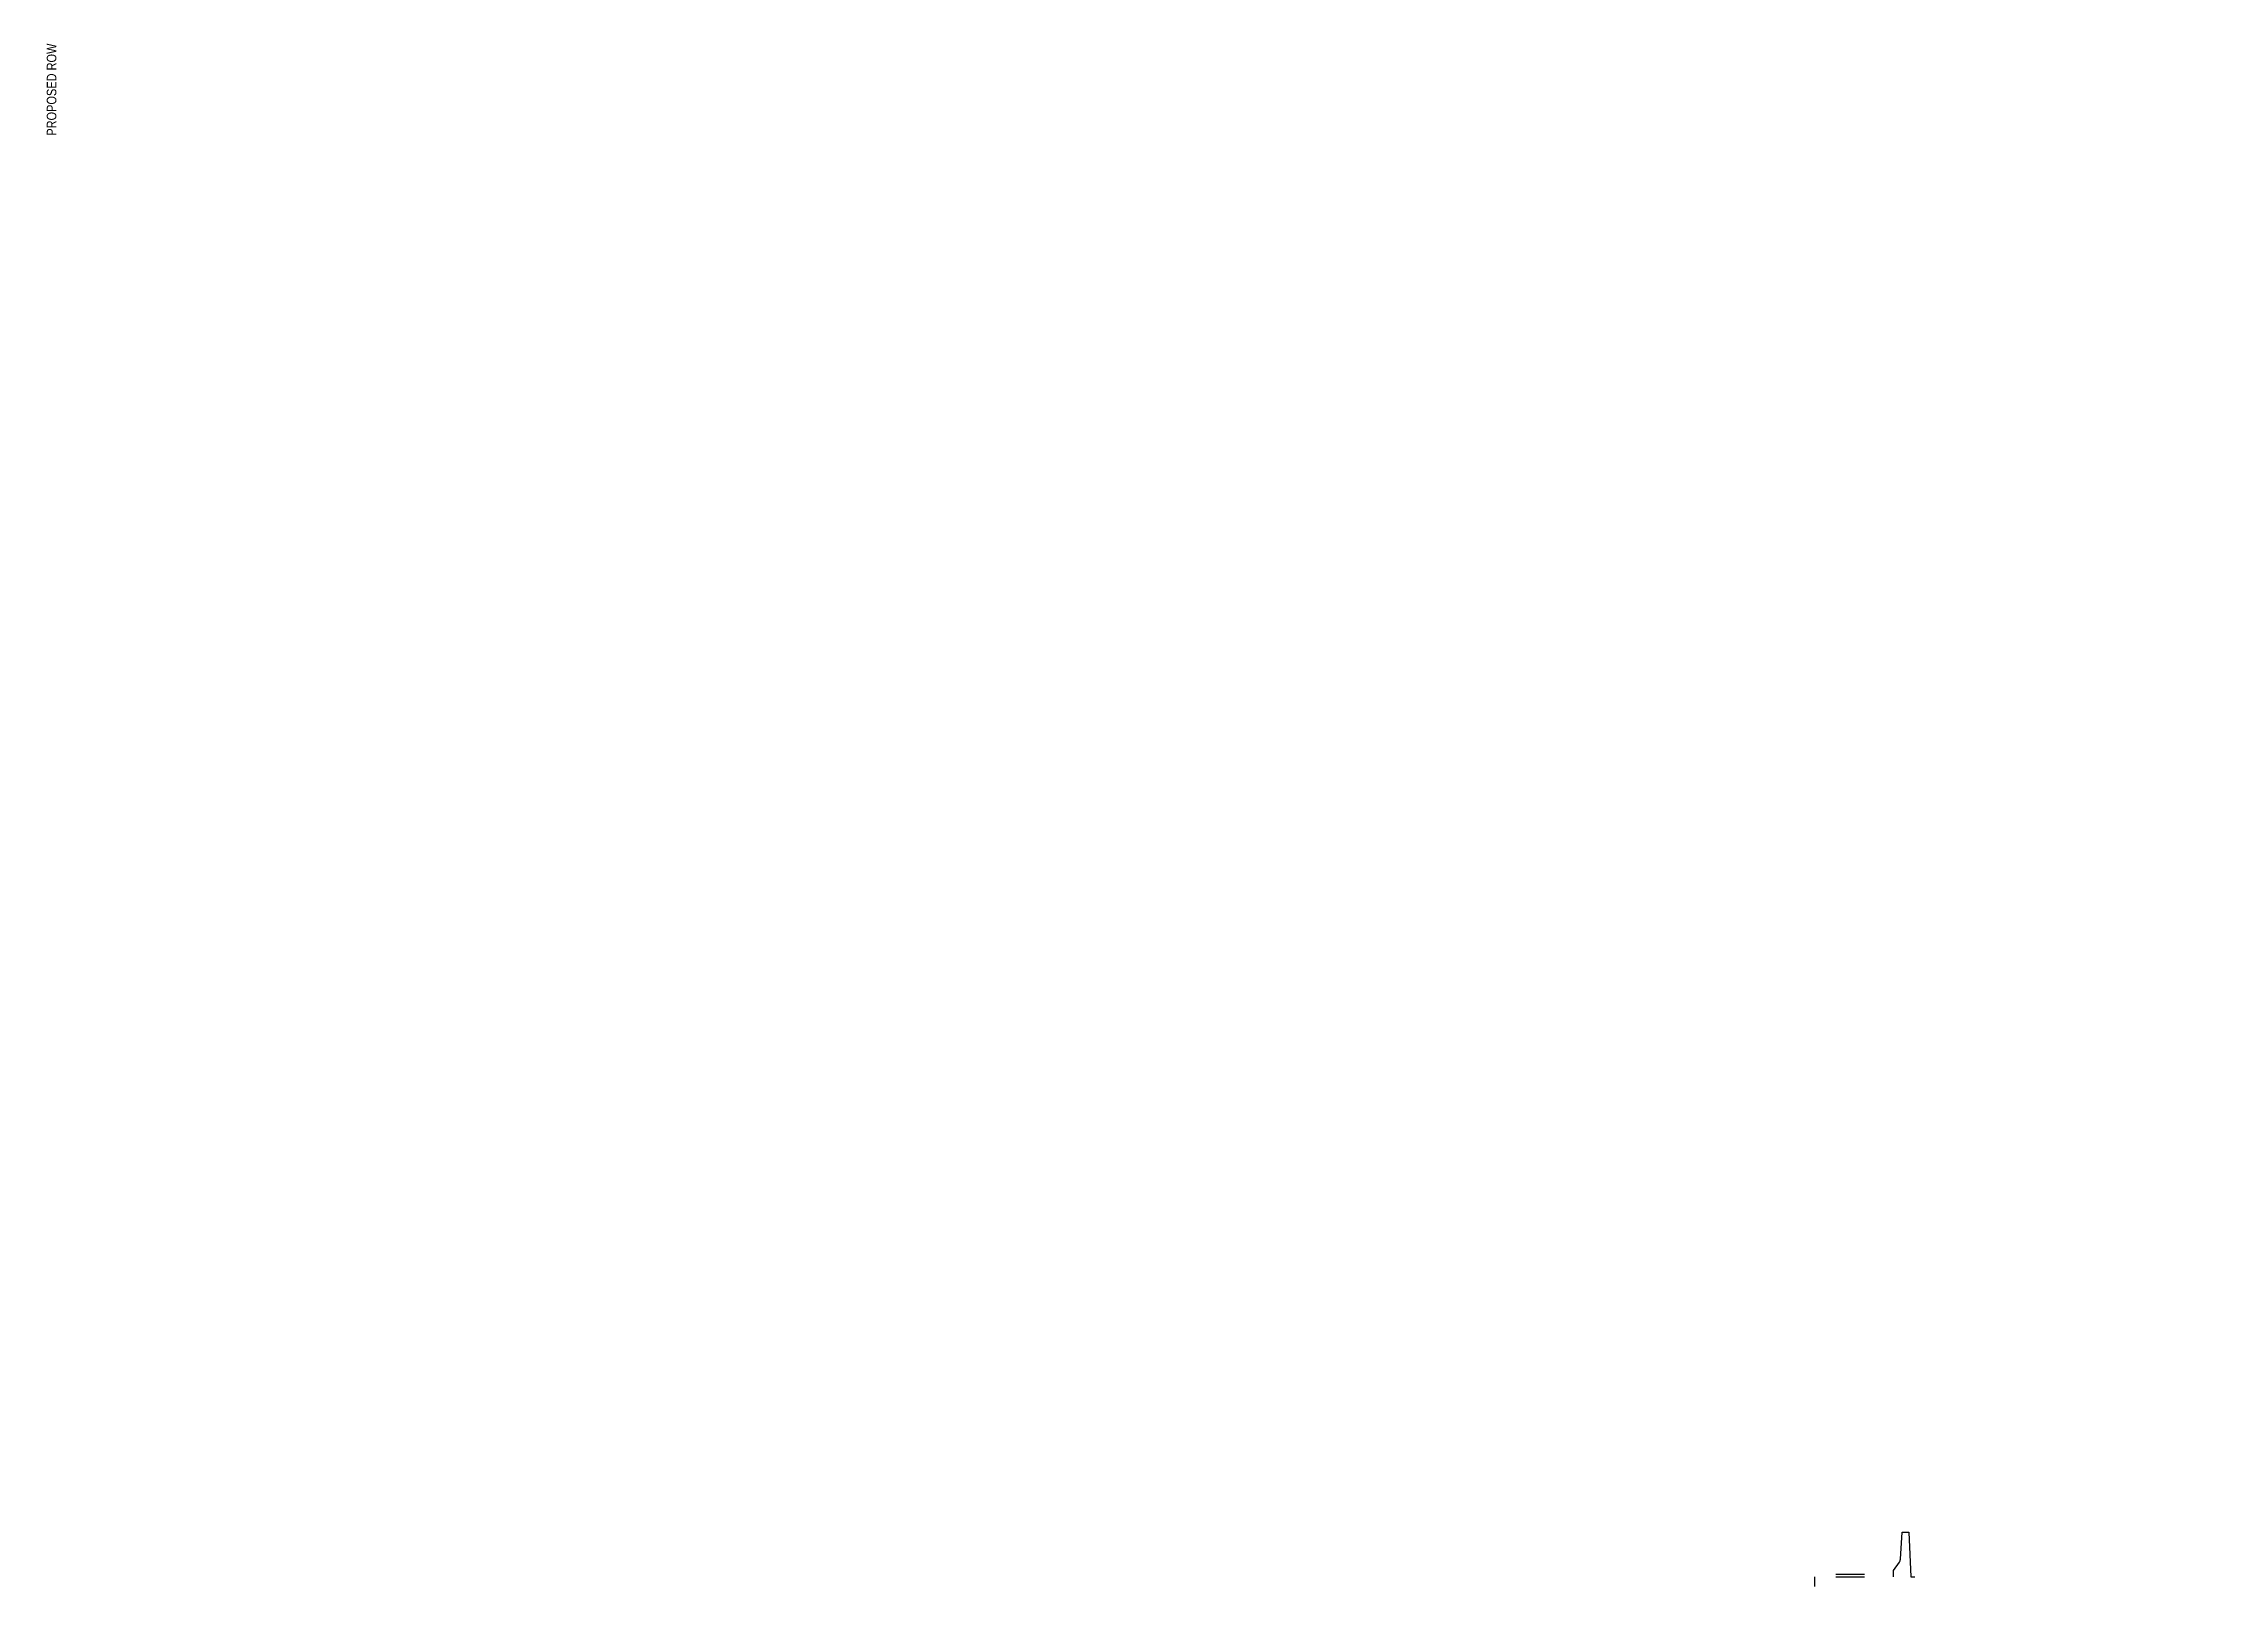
# Model space of a CAD drawing. Header units: millimetres. Extents: x 207528 to 778454, y -364692 to 101323.
# Drawn here: x 554123 to 610991, y -76051 to -35820 of the extents above; entities that cross this region are included whole.
import ezdxf

# ---------------------------------------------------------------- set-up
doc = ezdxf.new("R2010")
doc.units = ezdxf.units.MM
doc.layers.add('Dim', color=253, linetype='Continuous')
doc.layers.add('Structure', color=7, linetype='Continuous', lineweight=30)
doc.layers.add('Text small', color=1, linetype='Continuous', lineweight=20)
doc.styles.add('DIM', font='ARIALN.TTF', dxfattribs={"height": 250})
doc.styles.add('isocp 100', font='isocp.shx', dxfattribs={"height": 200})
doc.dimstyles.new('NH30A_100', dxfattribs={"dimscale": 100, "dimtxt": 2, "dimasz": 2, "dimexe": 1, "dimexo": 1, "dimgap": 1, "dimtad": 1, "dimdec": 0, "dimdsep": 46, "dimtxsty": 'isocp 100', "dimcen": 0.5, "dimclrd": 47, "dimclre": 47, "dimclrt": 1, "dimadec": 0, "dimazin": 0, "dimtfac": 1, "dimtdec": 0, "dimtmove": 0, "dimatfit": 3, "dimfxl": 1, "dimtolj": 1, "dimtzin": 0, "dimarcsym": 0})

# ---------------------------------------------------------------- blocks, each defined once
blk = doc.blocks.new('*D752')
at = {"layer": 'Defpoints', "color": 0, "transparency": 16777216}
for p in [(530087, -73867), (530077, -75503), (530087, -75503)]:
    blk.add_point(p, dxfattribs=at)
at = {"layer": 'Text small', "color": 47, "lineweight": -2, "transparency": 16777216}
for p, q in [((529877, -73867), (529677, -73867)), ((530077, -75403), (530077, -73767)), ((530077, -73867), (530087, -73867)), ((530087, -75403), (530087, -73767)), ((530287, -73867), (532227, -73867))]:
    blk.add_line(p, q, dxfattribs=at)
at = {"layer": 'Text small', "color": 47, "transparency": 16777216}
for points in [[(529877, -73834), (529877, -73901), (530077, -73867)], [(530287, -73834), (530287, -73901), (530087, -73867)]]:
    blk.add_solid(points, dxfattribs=at)
at = {"layer": 'Text small', "color": 1, "transparency": 16777216, "insert": (531357, -73657), "char_height": 200, "width": 159266.94, "attachment_point": 5, "style": 'isocp 100'}
blk.add_mtext('\\A1;10 (EXP. GAP)', dxfattribs=at)
blk = doc.blocks.new('*D843')
at = {"layer": 'Defpoints', "color": 0, "transparency": 16777216}
for p in [(530087, -51553), (530077, -53189), (530087, -53189)]:
    blk.add_point(p, dxfattribs=at)
at = {"layer": 'Text small', "color": 47, "lineweight": -2, "transparency": 16777216}
for p, q in [((529877, -51553), (529677, -51553)), ((530077, -53089), (530077, -51453)), ((530077, -51553), (530087, -51553)), ((530087, -53089), (530087, -51453)), ((530287, -51553), (532227, -51553))]:
    blk.add_line(p, q, dxfattribs=at)
at = {"layer": 'Text small', "color": 47, "transparency": 16777216}
for points in [[(529877, -51520), (529877, -51587), (530077, -51553)], [(530287, -51520), (530287, -51587), (530087, -51553)]]:
    blk.add_solid(points, dxfattribs=at)
at = {"layer": 'Text small', "color": 1, "transparency": 16777216, "insert": (531357, -51343), "char_height": 200, "width": 159266.94, "attachment_point": 5, "style": 'isocp 100'}
blk.add_mtext('\\A1;10 (EXP. GAP)', dxfattribs=at)

msp = doc.modelspace()

# ---------------------------------------------------------------- linework, layer by layer
at = {"layer": 'Structure'}
for p, q in [((600304.5, -75801.5), (600304.5, -76051.5)), ((600854.5, -75736.5), (601609.8, -75736.5)), ((600854.5, -75801.5), (601609.8, -75801.5))]:
    msp.add_line(p, q, dxfattribs=at)
msp.add_lwpolyline([(602365.2, -75801.5), (602365.2, -75636.5), (602516.2, -75420.8, 0.1368849), (602543, -75344.7), (602590.2, -74636.5), (602765.2, -74636.5), (602815.2, -75801.5), (602915.2, -75801.5)], format="xyb", dxfattribs=at)

# ---------------------------------------------------------------- texts
at = {"layer": 'Dim', "insert": (554332, -37020.5), "char_height": 250, "attachment_point": 5, "rotation": 90, "style": 'DIM'}
msp.add_mtext_dynamic_manual_height_columns('PROPOSED ROW', width=5325.312, gutter_width=1250, heights=[0], dxfattribs=at)

# ---------------------------------------------------------------- dimensions: what is measured, and where the dimension line sits
at = {"layer": 'Text small'}
for base, p1, p2, picture, middle in [((530087.4, -51553.5), (530077.4, -53189.4), (530087.4, -53189.4), '*D843', (531357.4, -51343.5)), ((530087.4, -73867.4), (530077.4, -75503.3), (530087.4, -75503.3), '*D752', (531357.4, -73657.4))]:
    dim = msp.add_linear_dim(base=base, p1=p1, p2=p2, text='<> (EXP. GAP)', dimstyle='NH30A_100', dxfattribs=at)
    dim.commit()
    dim.dimension.update_dxf_attribs({"geometry": picture, "text_midpoint": middle})

doc.saveas('drawing.dxf')
